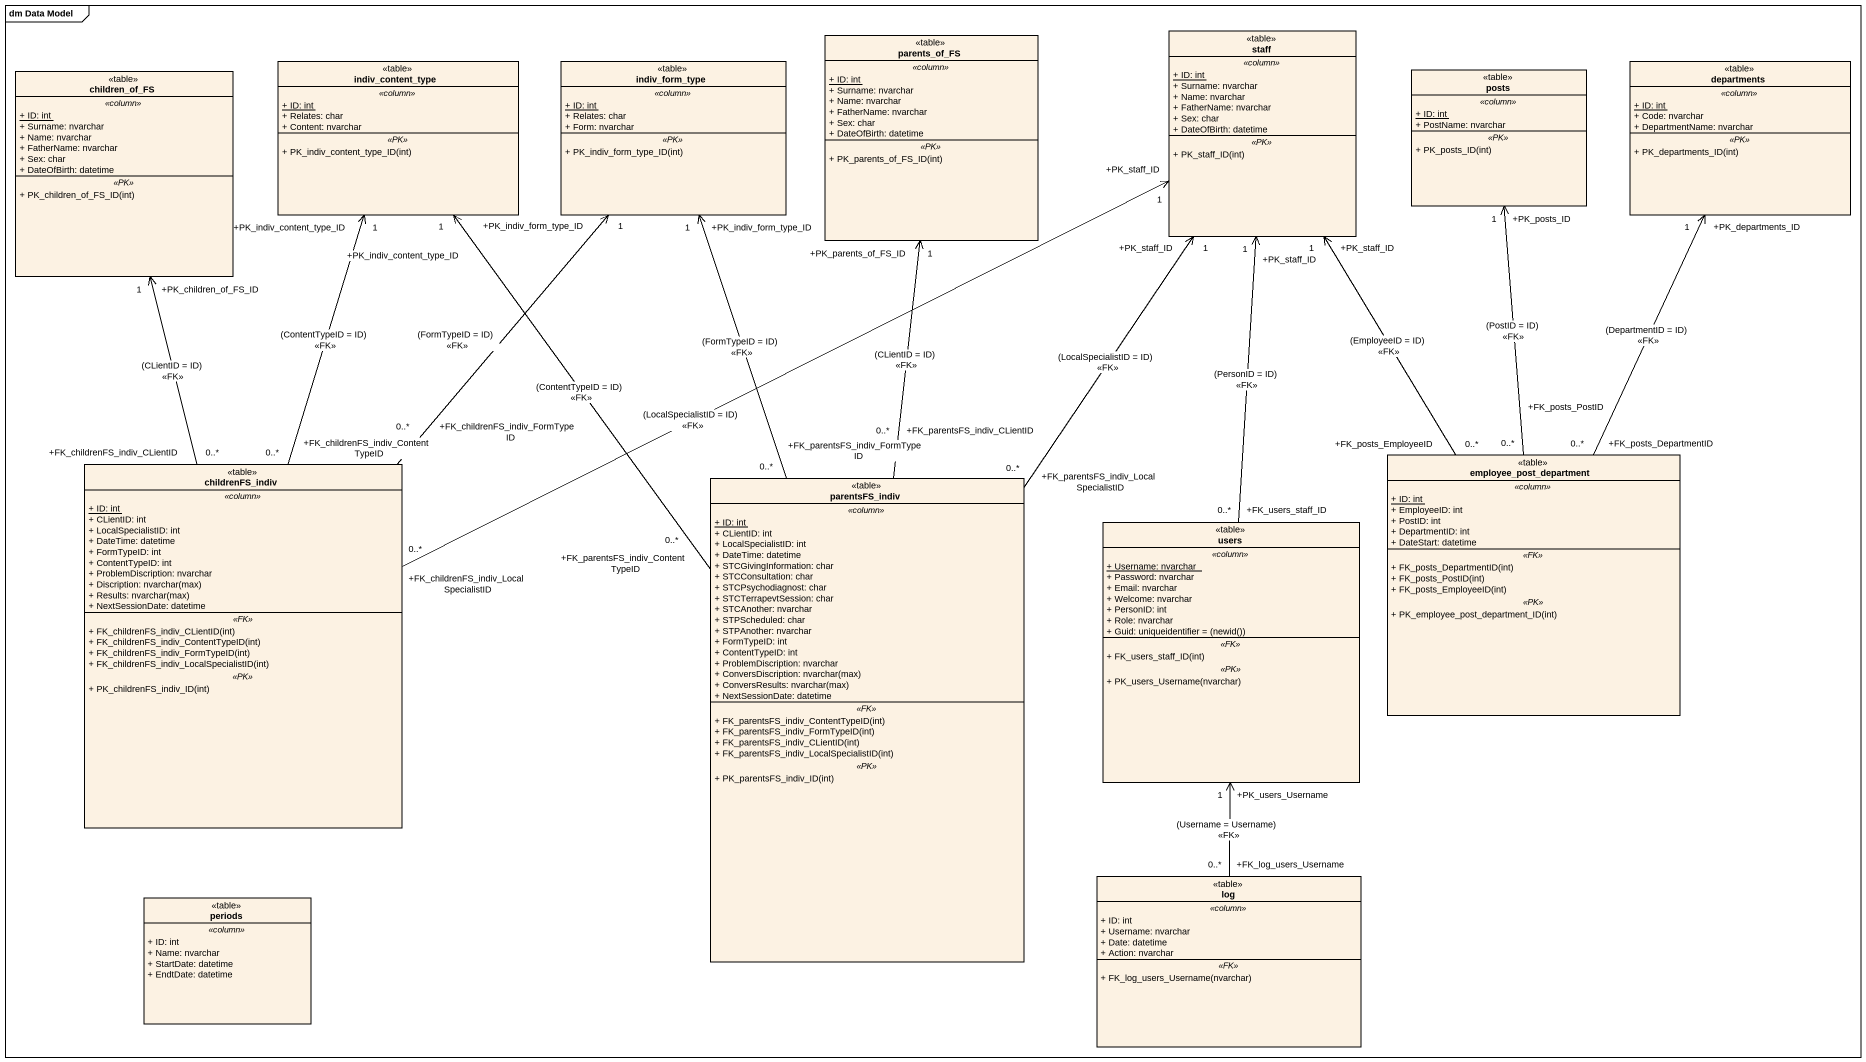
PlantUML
@startuml
mainframe dm Data Model
hide circle
hide empty members
skinparam classAttributeIconSize 0
class parents_of_FS <<table>> {
  .. <<column>> ..
  {static} + ID: int
  + Surname: nvarchar
  + Name: nvarchar
  + FatherName: nvarchar
  + Sex: char
  + DateOfBirth: datetime
  .. <<PK>> ..
  + PK_parents_of_FS_ID(int)
}
class staff <<table>> {
  .. <<column>> ..
  {static} + ID: int
  + Surname: nvarchar
  + Name: nvarchar
  + FatherName: nvarchar
  + Sex: char
  + DateOfBirth: datetime
  .. <<PK>> ..
  + PK_staff_ID(int)
}
class children_of_FS <<table>> {
  .. <<column>> ..
  {static} + ID: int
  + Surname: nvarchar
  + Name: nvarchar
  + FatherName: nvarchar
  + Sex: char
  + DateOfBirth: datetime
  .. <<PK>> ..
  + PK_children_of_FS_ID(int)
}
class indiv_content_type <<table>> {
  .. <<column>> ..
  {static} + ID: int
  + Relates: char
  + Content: nvarchar
  .. <<PK>> ..
  + PK_indiv_content_type_ID(int)
}
class indiv_form_type <<table>> {
  .. <<column>> ..
  {static} + ID: int
  + Relates: char
  + Form: nvarchar
  .. <<PK>> ..
  + PK_indiv_form_type_ID(int)
}
class posts <<table>> {
  .. <<column>> ..
  {static} + ID: int
  + PostName: nvarchar
  .. <<PK>> ..
  + PK_posts_ID(int)
}
class departments <<table>> {
  .. <<column>> ..
  {static} + ID: int
  + Code: nvarchar
  + DepartmentName: nvarchar
  .. <<PK>> ..
  + PK_departments_ID(int)
}
class childrenFS_indiv <<table>> {
  .. <<column>> ..
  {static} + ID: int
  + CLientID: int
  + LocalSpecialistID: int
  + DateTime: datetime
  + FormTypeID: int
  + ContentTypeID: int
  + ProblemDiscription: nvarchar
  {field} + Discription: nvarchar(max)
  {field} + Results: nvarchar(max)
  + NextSessionDate: datetime
  .. <<FK>> ..
  + FK_childrenFS_indiv_CLientID(int)
  + FK_childrenFS_indiv_ContentTypeID(int)
  + FK_childrenFS_indiv_FormTypeID(int)
  + FK_childrenFS_indiv_LocalSpecialistID(int)
  .. <<PK>> ..
  + PK_childrenFS_indiv_ID(int)
}
class employee_post_department <<table>> {
  .. <<column>> ..
  {static} + ID: int
  + EmployeeID: int
  + PostID: int
  + DepartmentID: int
  + DateStart: datetime
  .. <<FK>> ..
  + FK_posts_DepartmentID(int)
  + FK_posts_PostID(int)
  + FK_posts_EmployeeID(int)
  .. <<PK>> ..
  + PK_employee_post_department_ID(int)
}
class parentsFS_indiv <<table>> {
  .. <<column>> ..
  {static} + ID: int
  + CLientID: int
  + LocalSpecialistID: int
  + DateTime: datetime
  + STCGivingInformation: char
  + STCConsultation: char
  + STCPsychodiagnost: char
  + STCTerrapevtSession: char
  + STCAnother: nvarchar
  + STPScheduled: char
  + STPAnother: nvarchar
  + FormTypeID: int
  + ContentTypeID: int
  + ProblemDiscription: nvarchar
  {field} + ConversDiscription: nvarchar(max)
  {field} + ConversResults: nvarchar(max)
  + NextSessionDate: datetime
  .. <<FK>> ..
  + FK_parentsFS_indiv_ContentTypeID(int)
  + FK_parentsFS_indiv_FormTypeID(int)
  + FK_parentsFS_indiv_CLientID(int)
  + FK_parentsFS_indiv_LocalSpecialistID(int)
  .. <<PK>> ..
  + PK_parentsFS_indiv_ID(int)
}
class users <<table>> {
  .. <<column>> ..
  {static} + Username: nvarchar
  + Password: nvarchar
  + Email: nvarchar
  + Welcome: nvarchar
  + PersonID: int
  + Role: nvarchar
  {field} + Guid: uniqueidentifier = (newid())
  .. <<FK>> ..
  + FK_users_staff_ID(int)
  .. <<PK>> ..
  + PK_users_Username(nvarchar)
}
class log <<table>> {
  .. <<column>> ..
  + ID: int
  + Username: nvarchar
  + Date: datetime
  + Action: nvarchar
  .. <<FK>> ..
  + FK_log_users_Username(nvarchar)
}
class periods <<table>> {
  .. <<column>> ..
  + ID: int
  + Name: nvarchar
  + StartDate: datetime
  + EndtDate: datetime
}
childrenFS_indiv "+FK_childrenFS_indiv_LocalSpecialistID\n0..*" -right-> "+PK_staff_ID\n1" staff : (LocalSpecialistID = ID)\n<<FK>>
childrenFS_indiv "+FK_childrenFS_indiv_CLientID\n0..*" -up-> "+PK_children_of_FS_ID\n1" children_of_FS : (CLientID = ID)\n<<FK>>
childrenFS_indiv "+FK_childrenFS_indiv_ContentTypeID\n0..*" -up-> "+PK_indiv_content_type_ID\n1" indiv_content_type : (ContentTypeID = ID)\n<<FK>>
childrenFS_indiv "+FK_childrenFS_indiv_FormTypeID\n0..*" -up-> "+PK_indiv_form_type_ID\n1" indiv_form_type : (FormTypeID = ID)\n<<FK>>
employee_post_department "+FK_posts_EmployeeID\n0..*" -up-> "+PK_staff_ID\n1" staff : (EmployeeID = ID)\n<<FK>>
employee_post_department "+FK_posts_PostID\n0..*" -up-> "+PK_posts_ID\n1" posts : (PostID = ID)\n<<FK>>
employee_post_department "+FK_posts_DepartmentID\n0..*" -up-> "+PK_departments_ID\n1" departments : (DepartmentID = ID)\n<<FK>>
parentsFS_indiv "+FK_parentsFS_indiv_CLientID\n0..*" -up-> "+PK_parents_of_FS_ID\n1" parents_of_FS : (CLientID = ID)\n<<FK>>
parentsFS_indiv "+FK_parentsFS_indiv_LocalSpecialistID\n0..*" -up-> "+PK_staff_ID\n1" staff : (LocalSpecialistID = ID)\n<<FK>>
parentsFS_indiv "+FK_parentsFS_indiv_ContentTypeID\n0..*" -up-> "+PK_indiv_content_type_ID\n1" indiv_content_type : (ContentTypeID = ID)\n<<FK>>
parentsFS_indiv "+FK_parentsFS_indiv_FormTypeID\n0..*" -up-> "+PK_indiv_form_type_ID\n1" indiv_form_type : (FormTypeID = ID)\n<<FK>>
users "+FK_users_staff_ID\n0..*" -up-> "+PK_staff_ID\n1" staff : (PersonID = ID)\n<<FK>>
log "+FK_log_users_Username\n0..*" -up-> "+PK_users_Username\n1" users : (Username = Username)\n<<FK>>
@enduml
